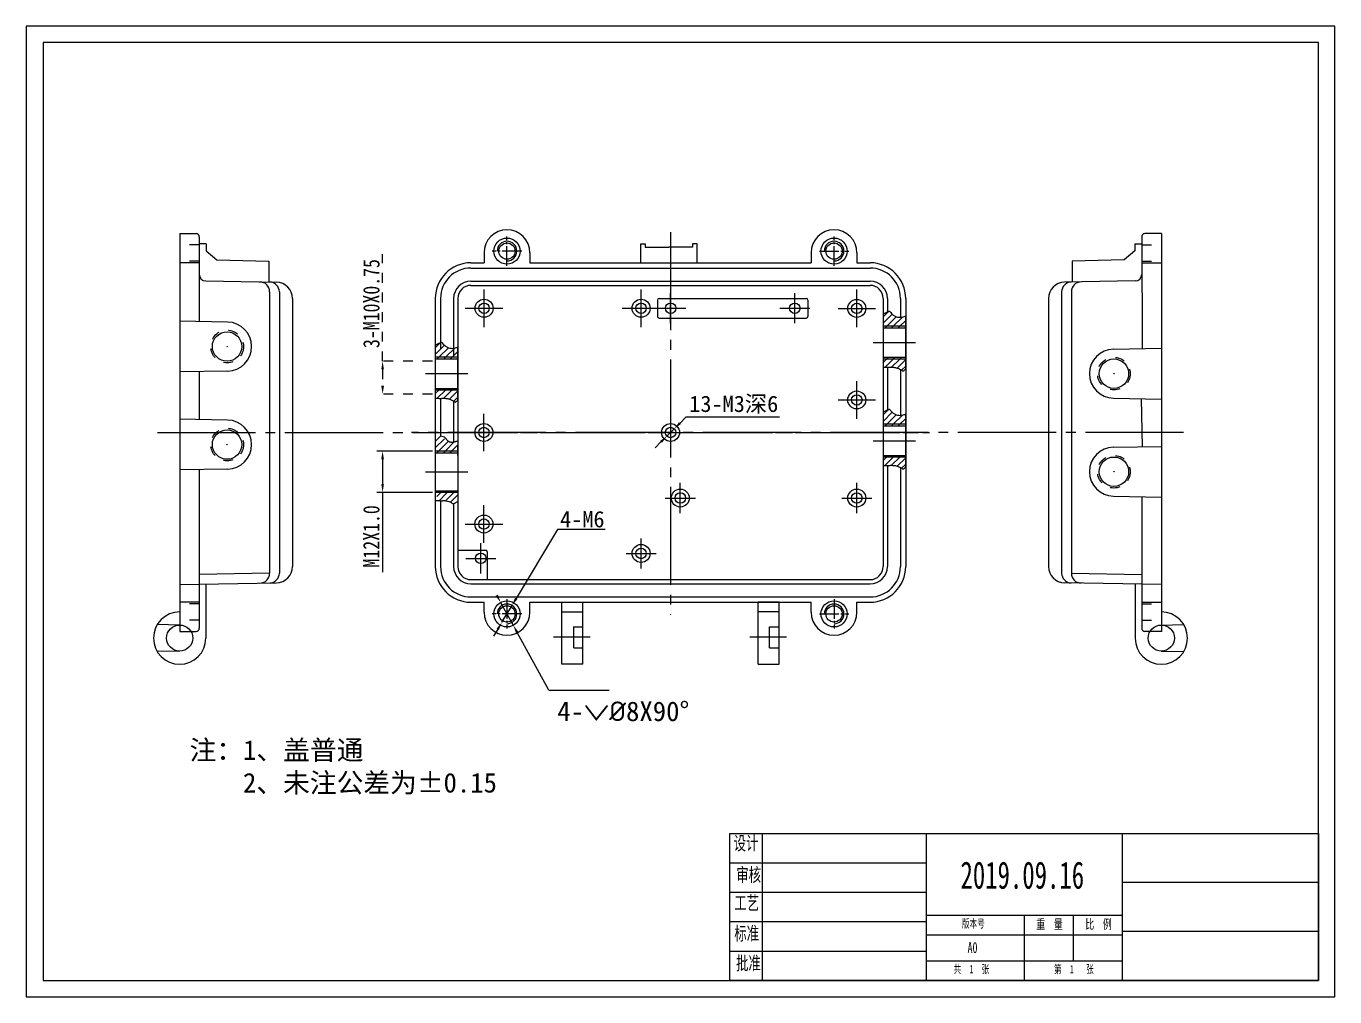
# Model space of a CAD drawing. Header units: millimetres. Extents: x -193 to 647, y -142 to 155.
# Drawn here: x -193.3 to 206.9, y -142.3 to 154.7 of the extents above; entities that cross this region are included whole.
import ezdxf

# ---------------------------------------------------------------- set-up
doc = ezdxf.new("R2010")
doc.units = ezdxf.units.MM
doc.header["$PDSIZE"] = -5
doc.linetypes.add('EB_DASH', pattern=[6, 3, -3])
doc.linetypes.add('EB_DASHDOT', pattern=[39, 30, -3, 3, -3])
doc.layers.get('0').update_dxf_attribs({"lineweight": 0})
doc.layers.get('Defpoints').update_dxf_attribs({"lineweight": 0})
for name, color, linetype, lineweight in [('CAXA0', 7, 'Continuous', 70), ('CAXA1', 1, 'EB_DASHDOT', 25), ('CAXA2', 6, 'EB_DASH', 25), ('CAXA4', 3, 'Continuous', 25), ('中心线', 1, 'EB_DASHDOT', 15), ('图框_内框线', 5, 'Continuous', 50), ('图框_外框线', 7, 'EB_DASHDOT', 0), ('图框_标题栏属性', 1, 'EB_DASHDOT', 0), ('图框_标题栏文字', 6, 'Continuous', 0)]:
    doc.layers.add(name, color=color, linetype=linetype, lineweight=lineweight)
doc.styles.get("Standard").update_dxf_attribs({"font": '', "width": 0.8})
doc.styles.add('工程字', font='')
doc.styles.add('标准', font='', dxfattribs={"width": 0.667})
doc.styles.get('Standard').set_extended_font_data('FangSong_GB2312')
doc.styles.get('工程字').set_extended_font_data('FangSong_GB2312')
doc.styles.get('标准').set_extended_font_data('FangSong_GB2312')
doc.dimstyles.new('GB-35', dxfattribs={"dimtxt": 5, "dimasz": 2.5, "dimexe": 1.75, "dimexo": 0.875, "dimgap": 0.875, "dimtad": 1, "dimdec": 1, "dimzin": 0, "dimdsep": 46, "dimtxsty": 'Standard', "dimcen": 0, "dimdle": 7, "dimclrd": 1, "dimclre": 1, "dimadec": 0, "dimazin": 0, "dimtfac": 1, "dimtdec": 1, "dimtmove": 0, "dimatfit": 3, "dimfxl": 1, "dimtolj": 1, "dimtzin": 0, "dimlwd": 25, "dimlwe": 25, "dimarcsym": 0})
doc.dimstyles.new('ISO-25', dxfattribs={"dimtxt": 5, "dimasz": 2.5, "dimexe": 1.25, "dimexo": 0.625, "dimtad": 1, "dimtih": 1, "dimtoh": 1, "dimdec": 1, "dimzin": 0, "dimdsep": 46, "dimtxsty": '工程字', "dimcen": 0, "dimdle": 5, "dimclrd": 1, "dimclre": 1, "dimadec": 0, "dimazin": 0, "dimtfac": 1, "dimtdec": 1, "dimtmove": 0, "dimatfit": 3, "dimfxl": 1, "dimlwd": 25, "dimlwe": 25, "dimarcsym": 0})

# ---------------------------------------------------------------- blocks, each defined once
blk = doc.blocks.new('*D1')
at = {"layer": 'CAXA4', "color": 1, "lineweight": 25}
for p, q in [((6.66, 33.31), (8.43, 35.07)), ((37.12, 35.07), (8.43, 35.07)), ((2.61, 29.29), (4.88, 31.55)), ((0.83, 27.53), (-0.94, 25.77))]:
    blk.add_line(p, q, dxfattribs=at)
at = {"layer": 'CAXA4', "color": 1}
for points in [[(6.37, 33.6), (6.95, 33.01), (4.88, 31.55)], [(1.13, 27.24), (0.54, 27.83), (2.61, 29.29)]]:
    blk.add_solid(points, dxfattribs=at)
at = {"layer": 'Defpoints', "color": 0}
for p in [(2.61, 29.29), (4.88, 31.55)]:
    blk.add_point(p, dxfattribs=at)
at = {"layer": 'CAXA4', "color": 0, "lineweight": 25, "insert": (23.09, 38.94), "char_height": 5, "attachment_point": 5, "style": '工程字'}
blk.add_mtext('\\fFangSong_GB2312;13-M3深6', dxfattribs=at)
blk = doc.blocks.new('*D2')
at = {"layer": 'CAXA4', "color": 1, "linetype": 'EB_DASH', "lineweight": 25}
for p, q in [((-84.31, 52.23), (-84.31, 85.03)), ((-69.06, 52.23), (-86.06, 52.23)), ((-84.31, 49.73), (-84.31, 44.7)), ((-69.06, 42.2), (-86.06, 42.2))]:
    blk.add_line(p, q, dxfattribs=at)
at = {"layer": 'CAXA4', "color": 1}
for points in [[(-83.89, 49.73), (-84.72, 49.73), (-84.31, 52.23)], [(-84.72, 44.7), (-83.89, 44.7), (-84.31, 42.2)]]:
    blk.add_solid(points, dxfattribs=at)
at = {"layer": 'Defpoints', "color": 0}
for p in [(-68.18, 52.23), (-84.31, 42.2), (-68.18, 42.2)]:
    blk.add_point(p, dxfattribs=at)
at = {"layer": 'CAXA4', "color": 0, "lineweight": 25, "insert": (-87.72, 69.88), "char_height": 5, "attachment_point": 5, "rotation": 90}
blk.add_mtext('\\A1;\\fFangSong_GB2312;3-M10X0.75', dxfattribs=at)
blk = doc.blocks.new('*D3')
at = {"layer": 'Defpoints', "color": 0}
for p in [(-44.73, -22.5), (-47.81, -27.65)]:
    blk.add_point(p, dxfattribs=at)
at = {"layer": '图框_标题栏属性', "color": 1, "lineweight": 25}
for p, q in [((-30.85, 0.71), (-43.45, -20.36)), ((-16.23, 0.71), (-30.85, 0.71)), ((-47.81, -27.65), (-44.73, -22.5)), ((-49.1, -29.8), (-50.38, -31.94))]:
    blk.add_line(p, q, dxfattribs=at)
at = {"layer": '图框_标题栏属性', "color": 1}
for points in [[(-43.81, -20.14), (-43.09, -20.57), (-44.73, -22.5)], [(-48.74, -30.01), (-49.46, -29.59), (-47.81, -27.65)]]:
    blk.add_solid(points, dxfattribs=at)
at = {"layer": '图框_标题栏属性', "color": 0, "lineweight": 25, "insert": (-23.23, 3.86), "char_height": 5, "attachment_point": 5, "style": '工程字'}
blk.add_mtext('4-M6', dxfattribs=at)
blk = doc.blocks.new('*D4')
at = {"layer": 'Defpoints', "color": 0}
for p in [(-68.18, 24.72), (-84.31, 12.09), (-68.18, 12.09)]:
    blk.add_point(p, dxfattribs=at)
at = {"layer": '图框_标题栏属性', "color": 1, "lineweight": 25}
for p, q in [((-69.06, 24.72), (-86.06, 24.72)), ((-84.31, 22.22), (-84.31, 14.59)), ((-69.06, 12.09), (-86.06, 12.09)), ((-84.31, 12.09), (-84.31, -12.3))]:
    blk.add_line(p, q, dxfattribs=at)
at = {"layer": '图框_标题栏属性', "color": 1}
for points in [[(-83.89, 22.22), (-84.72, 22.22), (-84.31, 24.72)], [(-84.72, 14.59), (-83.89, 14.59), (-84.31, 12.09)]]:
    blk.add_solid(points, dxfattribs=at)
at = {"layer": '图框_标题栏属性', "color": 0, "lineweight": 25, "insert": (-87.72, -1.36), "char_height": 5, "attachment_point": 5, "rotation": 90}
blk.add_mtext('\\A1;M12X1.0', dxfattribs=at)
blk = doc.blocks.new('*D15')
at = {"layer": 'Defpoints', "color": 0}
for p in [(-48.2, -21.57), (-44.34, -28.58)]:
    blk.add_point(p, dxfattribs=at)
at = {"layer": '图框_标题栏属性', "color": 1, "lineweight": 25}
for p, q in [((-48.2, -21.57), (-44.34, -28.58)), ((-33.44, -48.38), (-43.14, -30.77))]:
    blk.add_line(p, q, dxfattribs=at)
at = {"layer": '图框_标题栏属性', "color": 1}
for points in [[(-49.78, -19.59), (-49.05, -19.18), (-48.2, -21.57)], [(-42.77, -30.57), (-43.5, -30.97), (-44.34, -28.58)]]:
    blk.add_solid(points, dxfattribs=at)

msp = doc.modelspace()

# ---------------------------------------------------------------- linework, layer by layer
at = {"color": 0, "linetype": 'Continuous', "lineweight": 25}
for p, q in [((-146.37, 91.32), (-141.37, 91.32)), ((-146.37, 91.32), (-146.37, -30.48)), ((-140.37, 90.32), (-140.37, 64.37)), ((-138.23, 88.17), (-140.37, 88.17)), ((-138.23, 88.17), (-138.23, 86.05)), ((-5.38, 82.35), (-5.38, 88.19)), ((-5.38, 88.19), (-3.98, 88.19)), ((-3.98, 88.19), (-3.98, 87.08)), ((11.87, 88.19), (10.47, 88.19)), ((10.47, 88.19), (10.47, 87.08)), ((11.87, 82.35), (11.87, 88.19)), ((145.72, 88.17), (145.72, 86.05)), ((145.72, 88.17), (147.86, 88.17)), ((147.86, 90.32), (148.01, 56.08)), ((153.86, 91.32), (148.86, 91.32)), ((153.86, 91.32), (153.86, -30.48)), ((-138.23, 86.05), (-134.99, 83.29)), ((-53.28, 85.42), (-53.28, 82.34)), ((-39.27, 85.42), (-39.27, 82.34)), ((-3.98, 87.08), (3.26, 87.08)), ((10.47, 87.08), (3.23, 87.08)), ((46.76, 85.42), (46.76, 82.34)), ((60.77, 85.42), (60.77, 82.34)), ((145.72, 86.05), (142.48, 83.29)), ((-140.37, 82.32), (-146.37, 82.32)), ((-134.99, 83.29), (-119.14, 82.81)), ((-119.14, 82.81), (-119.14, 76.45)), ((-57.28, 82.34), (-53.28, 82.34)), ((-57.28, 80.74), (64.77, 80.74)), ((-39.27, 82.34), (46.76, 82.34)), ((60.77, 82.34), (64.77, 82.34)), ((142.48, 83.29), (126.63, 82.81)), ((126.63, 82.81), (126.63, 76.45)), ((147.86, 82.32), (153.86, 82.32)), ((-138.41, 76.78), (-116.78, 76.41)), ((-57.28, 76.74), (64.77, 76.74)), ((145.9, 76.78), (124.27, 76.41)), ((-118.87, 73.49), (-118.87, -12.65)), ((-115.87, 73.44), (-115.87, -12.6)), ((-57.28, 75.44), (64.77, 75.44)), ((123.36, 73.44), (123.36, -12.6)), ((126.36, 73.49), (126.36, -12.65)), ((-111.87, 71.41), (-111.87, -10.56)), ((-68.18, 71.44), (-68.18, -10.6)), ((-66.58, 71.44), (-66.58, 55.92)), ((-62.58, 71.44), (-62.58, 53.92)), ((-61.28, 71.44), (-61.28, -10.6)), ((-0.26, 70.94), (-0.26, 65.94)), ((0.24, 71.44), (45.26, 71.44)), ((45.76, 70.94), (45.76, 65.94)), ((68.77, 71.44), (68.77, -10.6)), ((70.07, 71.44), (70.07, 67.16)), ((74.07, 71.44), (74.07, 65.68)), ((75.67, 71.44), (75.67, -10.6)), ((119.36, 71.41), (119.36, -10.56)), ((-131.74, 64.22), (-146.37, 64.48)), ((0.24, 65.44), (45.26, 65.44)), ((75.67, 62.93), (75.67, 66.04)), ((75.67, 49.83), (75.67, 64.73)), ((75.67, 62.43), (75.67, 53.43)), ((-61.28, 53.43), (-61.28, 56.53)), ((139.23, 55.93), (153.86, 56.18)), ((-61.28, 40.33), (-61.28, 55.22)), ((-61.28, 52.93), (-61.28, 43.93)), ((-131.74, 49.22), (-146.37, 48.97)), ((-140.37, 49.07), (-140.37, 34.37)), ((70.07, 50.39), (70.07, 37.3)), ((74.07, 49.71), (74.07, 35.67)), ((-66.58, 40.86), (-66.58, 29.32)), ((139.23, 40.93), (153.86, 40.67)), ((147.72, 40.78), (148.01, 26.07)), ((-62.58, 39.97), (-62.58, 27.51)), ((-131.74, 34.22), (-146.37, 34.48)), ((75.67, 19.82), (75.67, 34.72)), ((75.67, 32.42), (75.67, 23.42)), ((-61.28, 23.42), (-61.28, 26.52)), ((139.23, 25.92), (153.86, 26.17)), ((-61.28, 22.92), (-61.28, 13.91)), ((70.07, 20.39), (70.07, -10.6)), ((-131.74, 19.22), (-146.37, 18.97)), ((-140.37, 19.07), (-140.37, -29.48)), ((74.07, 19.46), (74.07, -10.6)), ((-66.58, 9.55), (-66.58, -10.6)), ((-62.58, 8.57), (-62.58, -10.6)), ((139.23, 10.92), (153.86, 10.66)), ((147.86, 10.77), (147.86, -29.48)), ((-61.28, -5.59), (-52.78, -5.59)), ((-52.28, -6.09), (-52.28, -14.6)), ((-146.37, -16.08), (-116.78, -15.56)), ((-118.87, -12.6), (-140.37, -13)), ((-138.37, -15.94), (-138.37, -32.48)), ((-57.28, -14.6), (64.77, -14.6)), ((-57.28, -15.9), (64.77, -15.9)), ((153.86, -16.08), (124.27, -15.56)), ((126.36, -12.6), (147.86, -13)), ((145.86, -15.94), (145.86, -32.48)), ((-57.28, -19.9), (64.77, -19.9)), ((-140.37, -21.48), (-146.37, -21.48)), ((-57.28, -21.5), (-53.28, -21.5)), ((-53.28, -24.58), (-53.28, -21.5)), ((-39.27, -24.58), (-39.27, -21.5)), ((-39.27, -21.5), (46.76, -21.5)), ((-29.52, -40.51), (-29.52, -21.5)), ((-29.52, -21.5), (-23.02, -21.5)), ((-23.02, -40.51), (-23.02, -21.5)), ((37.01, -21.5), (30.51, -21.5)), ((30.51, -40.51), (30.51, -21.5)), ((37.01, -40.51), (37.01, -21.5)), ((46.76, -21.5), (46.76, -21.5)), ((46.76, -24.58), (46.76, -21.5)), ((60.77, -24.58), (60.77, -21.5)), ((60.77, -21.5), (64.77, -21.5)), ((147.86, -21.48), (153.86, -21.48)), ((-29.52, -24.5), (-23.02, -24.5)), ((37.01, -24.5), (30.51, -24.5)), ((-146.3, -28.48), (-153.23, -28.36)), ((-146.37, -30.48), (-141.37, -30.48)), ((-25.83, -35.48), (-25.83, -28.98)), ((-25.83, -29), (-23.02, -29)), ((34.01, -29), (37.01, -29)), ((34.01, -35.51), (34.01, -29)), ((153.86, -30.48), (148.86, -30.48)), ((153.79, -28.48), (160.72, -28.36)), ((-25.83, -35.51), (-23.02, -35.51)), ((34.01, -35.51), (37.01, -35.51)), ((-146.3, -36.48), (-153.23, -36.6)), ((153.79, -36.48), (160.72, -36.6)), ((-23.02, -40.51), (-29.52, -40.51)), ((30.51, -40.51), (37.01, -40.51))]:
    msp.add_line(p, q, dxfattribs=at)
at = {"linetype": 'Continuous', "lineweight": 25}
for p, q in [((68.77, 65.83), (70.4, 67.46)), ((68.77, 63.83), (71.56, 66.62)), ((69.88, 62.93), (72.8, 65.85)), ((71.88, 62.93), (74.71, 65.76)), ((73.88, 62.93), (75.67, 64.73)), ((75.67, 62.93), (68.77, 62.93)), ((68.77, 62.43), (75.67, 62.43)), ((69.38, 62.43), (69.88, 62.93)), ((71.38, 62.43), (71.88, 62.93)), ((73.38, 62.43), (73.88, 62.93)), ((75.38, 62.43), (75.67, 62.73)), ((-68.18, 56.32), (-66.56, 57.95)), ((-68.18, 54.32), (-65.39, 57.11)), ((-67.08, 53.43), (-64.16, 56.35)), ((-65.08, 53.43), (-62.25, 56.26)), ((-61.28, 53.43), (-68.18, 53.43)), ((-68.18, 52.93), (-61.28, 52.93)), ((-67.58, 52.93), (-67.08, 53.43)), ((-65.58, 52.93), (-65.08, 53.43)), ((-63.57, 52.93), (-63.08, 53.43)), ((-63.08, 53.43), (-61.28, 55.22)), ((-61.57, 52.93), (-61.28, 53.22)), ((68.77, 53.43), (75.67, 53.43)), ((75.67, 52.9), (68.77, 52.9)), ((68.77, 51.82), (69.85, 52.9)), ((69.35, 50.4), (71.85, 52.9)), ((69.85, 52.9), (70.38, 53.43)), ((71.35, 50.4), (73.85, 52.9)), ((71.85, 52.9), (72.38, 53.43)), ((72.99, 50.04), (75.67, 52.72)), ((73.85, 52.9), (74.38, 53.43)), ((74.43, 49.47), (75.67, 50.72)), ((75.54, 49.72), (75.75, 49.9)), ((-68.18, 43.93), (-61.28, 43.93)), ((-68.18, 42.32), (-67.11, 43.4)), ((-61.28, 43.4), (-68.18, 43.4)), ((-67.61, 40.9), (-65.1, 43.4)), ((-67.11, 43.4), (-66.58, 43.93)), ((-65.6, 40.9), (-63.1, 43.4)), ((-65.1, 43.4), (-64.58, 43.93)), ((-63.96, 40.54), (-61.28, 43.22)), ((-63.1, 43.4), (-62.57, 43.93)), ((-62.53, 39.97), (-61.28, 41.22)), ((-61.41, 40.21), (-61.2, 40.39)), ((68.77, 35.82), (70.4, 37.44)), ((68.77, 33.81), (71.56, 36.61)), ((75.67, 32.92), (68.77, 32.92)), ((68.77, 32.42), (75.67, 32.42)), ((69.38, 32.42), (69.88, 32.92)), ((69.88, 32.92), (72.8, 35.84)), ((71.38, 32.42), (71.88, 32.92)), ((71.88, 32.92), (74.71, 35.75)), ((73.38, 32.42), (73.88, 32.92)), ((73.88, 32.92), (75.67, 34.72)), ((75.38, 32.42), (75.67, 32.71)), ((-68.2, 27.7), (-66.58, 29.32)), ((-68.2, 25.7), (-65.41, 28.49)), ((-61.28, 24.72), (-68.18, 24.72)), ((-68.18, 24.22), (-61.28, 24.22)), ((-67.6, 24.3), (-67.1, 24.8)), ((-67.1, 24.8), (-64.18, 27.72)), ((-65.59, 24.3), (-65.1, 24.8)), ((-65.1, 24.8), (-62.27, 27.63)), ((-63.59, 24.3), (-63.09, 24.8)), ((-63.09, 24.8), (-61.3, 26.6)), ((68.77, 23.42), (75.67, 23.42)), ((75.67, 22.89), (68.77, 22.89)), ((68.77, 21.81), (69.85, 22.89)), ((69.35, 20.39), (71.85, 22.89)), ((69.85, 22.89), (70.38, 23.42)), ((71.35, 20.39), (73.85, 22.89)), ((71.85, 22.89), (72.38, 23.42)), ((72.99, 20.03), (75.67, 22.71)), ((73.85, 22.89), (74.38, 23.42)), ((74.43, 19.46), (75.67, 20.71)), ((75.54, 19.7), (75.67, 19.82)), ((-68.18, 12.61), (-61.28, 12.61)), ((-61.28, 12.09), (-68.18, 12.09)), ((-67.72, 10.87), (-66.64, 11.95)), ((-67.14, 9.45), (-64.64, 11.95)), ((-65.14, 9.45), (-62.64, 11.95)), ((-63.5, 9.09), (-61.28, 11.31))]:
    msp.add_line(p, q, dxfattribs=at)
at = {"color": 5, "linetype": 'Continuous', "lineweight": 25}
for p, q in [((75.66, 66.04), (75.67, 66.04)), ((-61.3, 56.53), (-61.28, 56.53)), ((68.77, 50.34), (69.35, 50.4)), ((-68.18, 40.84), (-67.61, 40.9)), ((75.66, 36.03), (75.67, 36.03)), ((75.67, 32.92), (75.67, 36.03)), ((-65.33, 28.95), (-66.58, 29.32)), ((-61.76, 27.74), (-61.28, 27.74)), ((-61.3, 26.52), (-61.28, 26.52)), ((68.77, 20.33), (69.35, 20.39)), ((-62.72, 8.57), (-62.58, 8.57)), ((-62.58, 8.57), (-61.28, 9.32))]:
    msp.add_line(p, q, dxfattribs=at)
at = {"lineweight": 25}
for p, q in [((21.92, -101.25), (81.92, -101.25)), ((21.92, -110.25), (81.92, -110.25)), ((21.92, -119.25), (81.92, -119.25)), ((21.92, -128.25), (81.92, -128.25))]:
    msp.add_line(p, q, dxfattribs=at)
at = {"color": 0, "linetype": 'Continuous', "lineweight": 25}
for centre, radius in [((-46.27, 85.92), 4), ((-46.27, 85.92), 2.5), ((53.77, 85.92), 4), ((53.77, 85.92), 2.5), ((-53.28, 68.44), 2.75), ((-53.28, 68.44), 1.6), ((-5.26, 68.44), 2.75), ((-5.26, 68.44), 1.6), ((3.79, 68.44), 1.6), ((41.76, 68.44), 1.6), ((-131.87, 56.72), 4.5), ((-131.87, 56.72), 0.05), ((139.36, 48.43), 4.5), ((139.36, 48.43), 0.05), ((-131.87, 26.72), 4.5), ((-131.87, 26.72), 0.05), ((139.36, 18.42), 4.5), ((139.36, 18.42), 0.05), ((-5.26, -6.59), 2.75), ((-54.28, -8.09), 1.6), ((-46.27, -25.08), 4), ((-46.27, -25.08), 2.5), ((53.77, -25.08), 4), ((53.77, -25.08), 2.5), ((-146.37, -32.48), 4), ((153.86, -32.48), 4)]:
    msp.add_circle(centre, radius, dxfattribs=at)
at = {"linetype": 'Continuous', "lineweight": 25}
for centre, radius in [((60.72, 68.4), 2.75), ((60.72, 68.4), 1.6), ((60.72, 40.38), 2.75), ((60.72, 40.38), 1.6), ((-53.32, 30.42), 2.75), ((-53.32, 30.42), 1.6), ((3.75, 30.42), 2.75), ((3.75, 30.42), 1.6), ((6.74, 10.37), 2.75), ((60.72, 10.37), 2.75), ((6.74, 10.37), 1.6), ((60.72, 10.37), 1.6), ((-53.32, 2.41), 2.75), ((-53.32, 2.41), 1.6), ((-5.26, -6.59), 1.6)]:
    msp.add_circle(centre, radius, dxfattribs=at)
at = {"color": 0, "linetype": 'Continuous', "lineweight": 25}
for centre, radius, start, end in [((-46.27, 85.42), 7, 0, 180), ((53.77, 85.42), 7, 0, 180), ((-141.37, 90.32), 1, 0, 90), ((148.86, 90.32), 1, 90, 180), ((-57.28, 71.44), 10.9, 90, 180), ((-57.28, 71.44), 9.3, 90, 180), ((64.77, 71.44), 10.9, 0, 90), ((64.77, 71.44), 9.3, 0, 90), ((-138.37, 78.78), 2, 180, 269), ((-121.87, 73.49), 3, 0, 89), ((-118.87, 73.44), 3, 0, 89), ((-116.87, 71.41), 5, 0, 89), ((-57.28, 71.44), 5.3, 90, 180), ((64.77, 71.44), 5.3, 0, 90), ((124.36, 71.41), 5, 91, 180), ((126.36, 73.44), 3, 91, 180), ((129.36, 73.49), 3, 91, 180), ((145.86, 78.78), 2, 271, 360), ((-57.28, 71.44), 4, 90, 180), ((64.77, 71.44), 4, 0, 90), ((0.24, 70.94), 0.5, 90, 180), ((45.26, 70.94), 0.5, 0, 90), ((-131.87, 56.72), 7.5, 271, 89), ((0.24, 65.94), 0.5, 180, 270), ((45.26, 65.94), 0.5, 270, 0), ((139.36, 48.43), 7.5, 91, 269), ((-131.87, 26.72), 7.5, 271, 89), ((139.36, 18.42), 7.5, 91, 269), ((-52.78, -6.09), 0.5, 0, 90), ((-116.87, -10.56), 5, 271, 0), ((-57.28, -10.6), 10.9, 180, 270), ((-57.28, -10.6), 9.3, 180, 270), ((-57.28, -10.6), 5.3, 180, 270), ((-57.28, -10.6), 4, 180, 270), ((64.77, -10.6), 4, 270, 0), ((64.77, -10.6), 5.3, 270, 0), ((64.77, -10.6), 9.3, 270, 0), ((64.77, -10.6), 10.9, 270, 0), ((124.36, -10.56), 5, 180, 269), ((-121.87, -12.65), 3, 271, 360), ((-118.87, -12.6), 3, 271, 0), ((126.36, -12.6), 3, 180, 269), ((129.36, -12.65), 3, 180, 269), ((-146.37, -32.48), 8, 90, 0), ((-46.27, -24.58), 7, 180, 0), ((53.77, -24.58), 7, 180, 0), ((153.86, -32.48), 8, 180, 90), ((-141.37, -29.48), 1, 270, 0), ((148.86, -29.48), 1, 180, 270)]:
    msp.add_arc(centre, radius, start, end, dxfattribs=at)
at = {"color": 1, "linetype": 'Continuous', "lineweight": 25}
for centre in [(-46.27, 85.92), (53.77, 85.92), (-46.27, -25.08), (53.77, -25.08)]:
    msp.add_arc(centre, 3, 270, 180, dxfattribs=at)
at = {"linetype": 'Continuous', "lineweight": 25}
for points, knots in [([(68.77, 66.73), (68.87, 66.78), (68.98, 66.82), (69.23, 66.92), (69.37, 66.99), (69.63, 67.11), (69.76, 67.17), (70.12, 67.34), (70.33, 67.43), (70.58, 67.52), (70.65, 67.54), (70.7, 67.56)], [0, 0, 0, 0, 0.28149, 0.28149, 0.650242, 0.650242, 1.018993, 1.018993, 1.763042, 1.763042, 2.095839, 2.095839, 2.095839, 2.095839]), ([(70.7, 67.56), (70.76, 67.5), (70.83, 67.42), (71.04, 67.18), (71.18, 67.01), (71.55, 66.63), (71.77, 66.41), (72.18, 66.14), (72.31, 66.07), (72.56, 65.94), (72.68, 65.89), (73.07, 65.76), (73.33, 65.71), (73.83, 65.67), (74.06, 65.68), (74.74, 65.74), (75.15, 65.86), (75.57, 66.01), (75.61, 66.02), (75.66, 66.04)], [0, 0, 0, 0, 0.609719, 0.609719, 1.458395, 1.458395, 2.307071, 2.307071, 2.62689, 2.62689, 2.94671, 2.94671, 3.586349, 3.586349, 4.225988, 4.225988, 5.502466, 5.502466, 5.658465, 5.658465, 5.658465, 5.658465]), ([(-68.18, 57.23), (-68.08, 57.27), (-67.98, 57.31), (-67.73, 57.42), (-67.59, 57.48), (-67.32, 57.6), (-67.2, 57.66), (-66.84, 57.83), (-66.62, 57.93), (-66.38, 58.02), (-66.31, 58.04), (-66.26, 58.05)], [0, 0, 0, 0, 0.28149, 0.28149, 0.650242, 0.650242, 1.018993, 1.018993, 1.763042, 1.763042, 2.095839, 2.095839, 2.095839, 2.095839]), ([(-66.26, 58.05), (-66.2, 58), (-66.13, 57.91), (-65.92, 57.67), (-65.77, 57.5), (-65.41, 57.12), (-65.19, 56.91), (-64.77, 56.63), (-64.65, 56.56), (-64.4, 56.44), (-64.27, 56.39), (-63.89, 56.26), (-63.63, 56.21), (-63.13, 56.16), (-62.89, 56.17), (-62.21, 56.24), (-61.81, 56.35), (-61.39, 56.5), (-61.34, 56.52), (-61.3, 56.53)], [0, 0, 0, 0, 0.609719, 0.609719, 1.458395, 1.458395, 2.307071, 2.307071, 2.62689, 2.62689, 2.94671, 2.94671, 3.586349, 3.586349, 4.225988, 4.225988, 5.502466, 5.502466, 5.658465, 5.658465, 5.658465, 5.658465]), ([(68.77, 50.38), (69.2, 50.4), (69.59, 50.38), (70.13, 50.37), (70.31, 50.37), (70.63, 50.37), (70.75, 50.37), (71.07, 50.38), (71.25, 50.39), (71.6, 50.39), (71.76, 50.39), (72.08, 50.36), (72.22, 50.35), (72.51, 50.3), (72.65, 50.27), (73.06, 50.17), (73.33, 50.07), (73.75, 49.89), (73.9, 49.81), (74.2, 49.65), (74.33, 49.57), (74.64, 49.38), (74.79, 49.27), (74.9, 49.21)], [0, 0, 0, 0, 1.275748, 1.275748, 1.962883, 1.962883, 2.543445, 2.543445, 3.124007, 3.124007, 3.55305, 3.55305, 3.893419, 3.893419, 4.233788, 4.233788, 4.914526, 4.914526, 5.322605, 5.322605, 5.730684, 5.730684, 6.390556, 6.390556, 6.390556, 6.390556]), ([(74.9, 49.21), (74.97, 49.25), (75.06, 49.32), (75.27, 49.49), (75.4, 49.6), (75.54, 49.72)], [0, 0, 0, 0, 0.3797996, 0.3797996, 0.8175428, 0.8175428, 0.8175428, 0.8175428]), ([(-68.18, 40.88), (-67.76, 40.89), (-67.37, 40.88), (-66.82, 40.87), (-66.64, 40.86), (-66.33, 40.86), (-66.2, 40.87), (-65.89, 40.88), (-65.71, 40.89), (-65.35, 40.89), (-65.19, 40.88), (-64.88, 40.86), (-64.73, 40.84), (-64.45, 40.8), (-64.31, 40.77), (-63.89, 40.66), (-63.62, 40.57), (-63.21, 40.39), (-63.05, 40.31), (-62.76, 40.14), (-62.62, 40.06), (-62.32, 39.87), (-62.17, 39.77), (-62.05, 39.7)], [0, 0, 0, 0, 1.275748, 1.275748, 1.962883, 1.962883, 2.543445, 2.543445, 3.124007, 3.124007, 3.55305, 3.55305, 3.893419, 3.893419, 4.233788, 4.233788, 4.914526, 4.914526, 5.322605, 5.322605, 5.730684, 5.730684, 6.390556, 6.390556, 6.390556, 6.390556]), ([(-62.05, 39.7), (-61.98, 39.75), (-61.9, 39.81), (-61.68, 39.98), (-61.56, 40.09), (-61.41, 40.21)], [0, 0, 0, 0, 0.3797996, 0.3797996, 0.8175428, 0.8175428, 0.8175428, 0.8175428]), ([(68.77, 36.72), (68.87, 36.76), (68.98, 36.81), (69.23, 36.91), (69.37, 36.97), (69.63, 37.1), (69.76, 37.16), (70.12, 37.33), (70.33, 37.42), (70.58, 37.51), (70.65, 37.53), (70.7, 37.55)], [0, 0, 0, 0, 0.28149, 0.28149, 0.650242, 0.650242, 1.018993, 1.018993, 1.763042, 1.763042, 2.095839, 2.095839, 2.095839, 2.095839]), ([(70.7, 37.55), (70.76, 37.49), (70.83, 37.4), (71.04, 37.17), (71.18, 36.99), (71.55, 36.61), (71.77, 36.4), (72.18, 36.13), (72.31, 36.05), (72.56, 35.93), (72.68, 35.88), (73.07, 35.75), (73.33, 35.7), (73.83, 35.66), (74.06, 35.66), (74.74, 35.73), (75.15, 35.84), (75.57, 35.99), (75.61, 36.01), (75.66, 36.03)], [0, 0, 0, 0, 0.609719, 0.609719, 1.458395, 1.458395, 2.307071, 2.307071, 2.62689, 2.62689, 2.94671, 2.94671, 3.586349, 3.586349, 4.225988, 4.225988, 5.502466, 5.502466, 5.658465, 5.658465, 5.658465, 5.658465]), ([(-65.33, 28.95), (-65.27, 28.9), (-65.22, 28.84), (-65.11, 28.72), (-65.05, 28.65), (-64.94, 28.52), (-64.88, 28.45), (-64.76, 28.32), (-64.7, 28.26), (-64.58, 28.12), (-64.51, 28.06), (-64.37, 27.93), (-64.28, 27.86), (-64.15, 27.77), (-64.12, 27.75), (-64.06, 27.72), (-64.03, 27.7), (-63.94, 27.65), (-63.88, 27.62), (-63.76, 27.57), (-63.7, 27.55), (-63.51, 27.5), (-63.38, 27.48), (-63.13, 27.46), (-63, 27.46), (-62.74, 27.48), (-62.61, 27.5), (-62.36, 27.55), (-62.23, 27.58), (-61.99, 27.66), (-61.87, 27.7), (-61.76, 27.74)], [0, 0, 0, 0, 0.275382, 0.275382, 0.550764, 0.550764, 0.826146, 0.826146, 1.087927, 1.087927, 1.349709, 1.349709, 1.687077, 1.687077, 1.783511, 1.783511, 1.879945, 1.879945, 2.072814, 2.072814, 2.265682, 2.265682, 2.649153, 2.649153, 3.032624, 3.032624, 3.423012, 3.423012, 3.813401, 3.813401, 4.163346, 4.163346, 4.163346, 4.163346]), ([(68.77, 20.37), (69.2, 20.38), (69.59, 20.37), (70.13, 20.36), (70.31, 20.36), (70.63, 20.36), (70.75, 20.36), (71.07, 20.37), (71.25, 20.38), (71.6, 20.38), (71.76, 20.37), (72.08, 20.35), (72.22, 20.34), (72.51, 20.29), (72.65, 20.26), (73.06, 20.15), (73.33, 20.06), (73.75, 19.88), (73.9, 19.8), (74.2, 19.64), (74.33, 19.56), (74.64, 19.36), (74.79, 19.26), (74.9, 19.2)], [0, 0, 0, 0, 1.275748, 1.275748, 1.962883, 1.962883, 2.543445, 2.543445, 3.124007, 3.124007, 3.55305, 3.55305, 3.893419, 3.893419, 4.233788, 4.233788, 4.914526, 4.914526, 5.322605, 5.322605, 5.730684, 5.730684, 6.390556, 6.390556, 6.390556, 6.390556]), ([(74.9, 19.2), (74.97, 19.24), (75.06, 19.31), (75.27, 19.48), (75.4, 19.58), (75.54, 19.7)], [0, 0, 0, 0, 0.3797996, 0.3797996, 0.8175428, 0.8175428, 0.8175428, 0.8175428]), ([(-68.13, 9.56), (-67.91, 9.57), (-67.69, 9.57), (-67.22, 9.57), (-66.96, 9.56), (-66.57, 9.55), (-66.42, 9.55), (-66.18, 9.56), (-66.09, 9.56), (-65.9, 9.56), (-65.8, 9.57), (-65.5, 9.58), (-65.29, 9.58), (-65, 9.55), (-64.91, 9.54), (-64.56, 9.49), (-64.3, 9.42), (-63.87, 9.25), (-63.7, 9.17), (-63.42, 9.01), (-63.31, 8.95), (-63.12, 8.83), (-63.04, 8.78), (-62.88, 8.67), (-62.81, 8.63), (-62.72, 8.58), (-62.72, 8.58), (-62.72, 8.57)], [0, 0, 0, 0, 0.682798, 0.682798, 1.471663, 1.471663, 1.957308, 1.957308, 2.255092, 2.255092, 2.552875, 2.552875, 3.165043, 3.165043, 3.409689, 3.409689, 4.173069, 4.173069, 4.706538, 4.706538, 5.050706, 5.050706, 5.340462, 5.340462, 5.630219, 5.630219, 5.643175, 5.643175, 5.643175, 5.643175])]:
    msp.add_open_spline(points, degree=3, knots=knots, dxfattribs=at)
at = {"layer": 'CAXA0', "linetype": 'Continuous', "lineweight": 25}
for p, q in [((21.92, -137.25), (21.92, -92.25)), ((21.92, -92.25), (201.92, -92.25)), ((81.92, -92.25), (81.92, -137.25)), ((141.92, -92.25), (141.92, -137.25)), ((201.92, -92.25), (201.92, -137.25)), ((201.92, -107.25), (141.92, -107.25)), ((81.92, -117.25), (141.92, -117.25)), ((111.92, -117.25), (111.92, -137.25)), ((126.92, -117.25), (126.92, -131.25)), ((81.92, -123.25), (141.92, -123.25)), ((201.92, -122.25), (141.92, -122.25)), ((81.92, -131.25), (141.92, -131.25)), ((201.92, -137.25), (21.92, -137.25))]:
    msp.add_line(p, q, dxfattribs=at)
at = {"layer": 'CAXA1', "color": 1, "linetype": 'EB_DASHDOT', "lineweight": 25, "ltscale": 0.2}
for p, q in [((-46.27, 81.42), (-46.27, 90.42)), ((53.77, 81.42), (53.77, 90.42)), ((-41.77, 85.92), (-50.77, 85.92)), ((49.27, 85.92), (58.27, 85.92)), ((-46.27, -20.58), (-46.27, -29.58)), ((-46.27, -20.58), (-46.27, -29.58)), ((53.77, -20.58), (53.77, -29.58)), ((-41.77, -25.08), (-50.77, -25.08)), ((49.27, -25.08), (58.27, -25.08))]:
    msp.add_line(p, q, dxfattribs=at)
at = {"layer": 'CAXA1', "color": 1, "linetype": 'EB_DASHDOT', "lineweight": 25}
for p, q in [((3.75, 91.76), (3.75, -25.37)), ((-53.28, 62.69), (-53.28, 74.19)), ((-5.26, 62.69), (-5.26, 74.19)), ((3.79, 63.84), (3.79, 73.04)), ((41.76, 63.84), (41.76, 73.04)), ((60.72, 62.65), (60.72, 74.15)), ((-59.03, 68.44), (-47.53, 68.44)), ((-11.01, 68.44), (0.49, 68.44)), ((-0.81, 68.44), (8.39, 68.44)), ((37.16, 68.44), (46.36, 68.44)), ((54.97, 68.4), (66.48, 68.4)), ((65.77, 57.93), (78.67, 57.93)), ((-71.18, 48.43), (-58.28, 48.43)), ((-53.32, 24.67), (-53.32, 36.17)), ((-72.98, 30.42), (79.54, 30.42)), ((-59.07, 30.42), (-47.57, 30.42)), ((65.77, 27.92), (78.67, 27.92)), ((-71.18, 18.42), (-58.28, 18.42)), ((6.74, 5.77), (6.74, 14.97)), ((60.72, 5.77), (60.72, 14.97)), ((-53.32, -3.34), (-53.32, 8.16)), ((2.14, 10.37), (11.34, 10.37)), ((56.12, 10.37), (65.33, 10.37)), ((-59.07, 2.41), (-47.57, 2.41)), ((-54.28, -12.7), (-54.28, -3.49)), ((-5.26, -11.19), (-5.26, -1.99)), ((-9.86, -6.59), (-0.66, -6.59)), ((-58.88, -8.09), (-49.68, -8.09)), ((-20.8, -32.23), (-32.02, -32.23)), ((39.22, -32.23), (28.01, -32.23))]:
    msp.add_line(p, q, dxfattribs=at)
at = {"layer": 'CAXA1', "color": 0, "linetype": 'EB_DASHDOT', "lineweight": 25}
for p, q in [((60.72, 34.63), (60.72, 46.14)), ((54.97, 40.38), (66.48, 40.38))]:
    msp.add_line(p, q, dxfattribs=at)
at = {"layer": 'CAXA2', "color": 0, "linetype": 'EB_DASH', "lineweight": 25}
for p, q in [((-140.37, 87.82), (-146.37, 87.82)), ((147.86, 87.82), (153.86, 87.82)), ((-140.37, 82.82), (-146.37, 82.82)), ((147.86, 82.82), (153.86, 82.82)), ((-140.37, -21.98), (-146.37, -21.98)), ((147.86, -21.98), (153.86, -21.98)), ((-140.37, -26.98), (-146.37, -26.98)), ((147.86, -26.98), (153.86, -26.98))]:
    msp.add_line(p, q, dxfattribs=at)
for centre in [(-131.87, 56.72), (139.36, 48.43), (-131.87, 26.72), (139.36, 18.42)]:
    msp.add_circle(centre, 5, dxfattribs=at)
at = {"layer": '中心线', "linetype": 'EB_DASHDOT', "lineweight": 25}
for p, q in [((-153.17, 30.42), (82.92, 30.42)), ((160.66, 30.42), (-75.43, 30.42))]:
    msp.add_line(p, q, dxfattribs=at)
at = {"layer": '图框_内框线', "linetype": 'Continuous', "lineweight": 25}
msp.add_lwpolyline([(-188.08, -137.25), (201.92, -137.25), (201.92, 149.75), (-188.08, 149.75), (-188.08, -137.25)], dxfattribs=at)
at = {"layer": '图框_外框线', "linetype": 'Continuous', "lineweight": 25}
msp.add_line((31.92, -137.25), (31.92, -92.25), dxfattribs=at)
msp.add_lwpolyline([(-193.31, -142.25), (206.92, -142.25), (206.92, 154.75), (-193.31, 154.75), (-193.31, -142.25)], dxfattribs=at)
at = {"layer": '图框_标题栏属性', "color": 0, "lineweight": 25}
for p, q in [((153.86, 56.18), (153.86, 40.67)), ((153.86, 26.17), (153.86, 10.66))]:
    msp.add_line(p, q, dxfattribs=at)
at = {"layer": '图框_标题栏属性', "color": 1, "lineweight": 25}
msp.add_line((-33.44, -48.38), (-14.99, -48.38), dxfattribs=at)

# ---------------------------------------------------------------- texts
at = {"color": 0, "linetype": 'Continuous', "lineweight": 25, "insert": (92.43, -100.83), "char_height": 8.333, "attachment_point": 1, "style": '标准'}
msp.add_mtext('2019.09.16', dxfattribs=at)
at = {"layer": 'CAXA0', "linetype": 'Continuous', "lineweight": 25, "attachment_point": 1, "style": '标准'}
for s, insert, char_height in [('设计', (23.03, -93.15), 4.167), ('审核', (23.85, -102.82), 4.167), ('工艺', (23.25, -111.42), 4.167), ('版本号', (92.86, -118.58), 2.5), ('{\\fFangSong_GB2312|b0|i0|c134|p34;重  量}', (115.62, -118.54), 2.9167), ('{\\fFangSong_GB2312|b0|i0|c134|p34;比  例}', (130.61, -118.54), 2.9167), ('标准', (23.25, -120.75), 4.167), ('A0', (94.6, -125.5), 3.333), ('批准', (23.78, -129.86), 4.167), ('共  1  张', (90.33, -132.54), 2.5), ('第  1   张', (121.03, -132.54), 2.5)]:
    msp.add_mtext(s, dxfattribs=dict(at, insert=insert, char_height=char_height))
at = {"layer": '图框_标题栏文字', "linetype": 'Continuous', "lineweight": 25, "insert": (-30.87, -51.88), "char_height": 6, "attachment_point": 1, "style": '工程字'}
msp.add_mtext('{\\fSimSun|b0|i0|c134|p2;\\C7;4-\\fGDT|b1|i0|c0|p2;w\\fISOCPEUR|b0|i0|c0|p34;%%C\\fSimSun|b0|i0|c134|p2;8X90°\\C256;    }', dxfattribs=at)
at = {"layer": '图框_标题栏文字', "color": 0, "linetype": 'Continuous', "lineweight": 25, "insert": (-143.34, -63.74), "char_height": 6, "attachment_point": 1, "style": '工程字'}
msp.add_mtext('{\\fSimSun|b0|i0|c134|p2;注：1、盖普通\\P    2、未注公差为±0.15}', dxfattribs=at)

# ---------------------------------------------------------------- dimensions: what is measured, and where the dimension line sits
at = {"layer": 'CAXA4', "color": 0, "linetype": 'EB_DASH', "lineweight": 25}
dim = msp.add_linear_dim(base=(-84.31, 42.2), p1=(-68.18, 52.23), p2=(-68.18, 42.2), angle=270, text='\\fFangSong_GB2312;3-M10X0.75', dimstyle='GB-35', dxfattribs=at)
dim.commit()
dim.dimension.update_dxf_attribs({"geometry": '*D2', "text_midpoint": (-84.31, 69.88), "dimtype": 160})
at = {"layer": 'CAXA4', "color": 0, "lineweight": 25}
dim = msp.add_diameter_dim_2p(p1=(2.61, 29.29), p2=(4.88, 31.55), text='\\fFangSong_GB2312;13-M3深6', dimstyle='ISO-25', dxfattribs=at)
dim.commit()
dim.dimension.update_dxf_attribs({"geometry": '*D1', "text_midpoint": (23.09, 38.94)})
at = {"layer": '图框_标题栏属性', "color": 0, "lineweight": 25}
dim = msp.add_linear_dim(base=(-84.31, 12.09), p1=(-68.18, 24.72), p2=(-68.18, 12.09), angle=90, text='M12X1.0', dimstyle='GB-35', dxfattribs=at)
dim.commit()
dim.dimension.update_dxf_attribs({"geometry": '*D4', "text_midpoint": (-87.72, -1.36)})
for p1, p2, text, picture, middle in [((-47.81, -27.65), (-44.73, -22.5), '4-M6', '*D3', (-30.85, 0.71)), ((-48.2, -21.57), (-44.34, -28.58), ' ', '*D15', (-33.44, -48.38))]:
    dim = msp.add_diameter_dim_2p(p1=p1, p2=p2, text=text, dimstyle='ISO-25', dxfattribs=at)
    dim.commit()
    dim.dimension.update_dxf_attribs({"geometry": picture, "text_midpoint": middle, "dimtype": 163})

doc.saveas('drawing.dxf')
